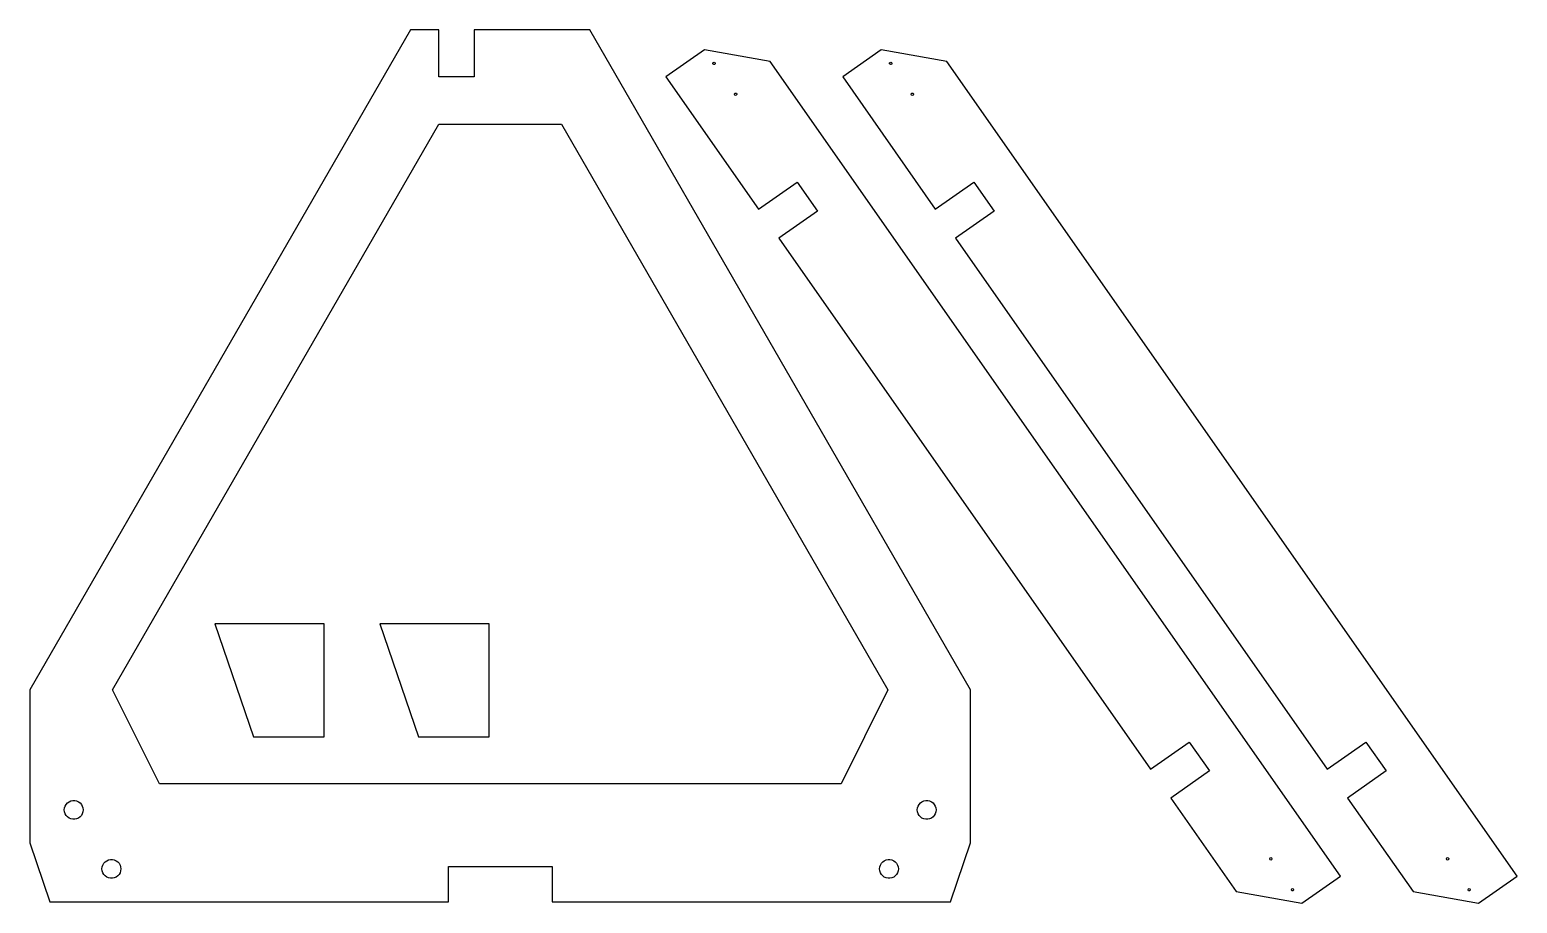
# Model space of a CAD drawing. Header units: metres. Extents: x 0 to 631, y -1 to 370.
import ezdxf

# ---------------------------------------------------------------- set-up
doc = ezdxf.new("R2010")
doc.units = ezdxf.units.M

msp = doc.modelspace()

# ---------------------------------------------------------------- linework, layer by layer
for p, q in [((161.658, 370), (0, 90)), ((173.658, 370), (161.658, 370)), ((173.658, 350), (173.658, 370)), ((237.658, 370), (188.658, 370)), ((188.658, 370), (188.658, 350)), ((399.316, 90), (237.658, 370)), ((286.383, 361.472), (270, 350)), ((314.238, 356.56), (286.383, 361.472)), ((361.383, 361.472), (345, 350)), ((389.238, 356.56), (361.383, 361.472)), ((289.92, 355.591), (289.925, 355.9)), ((290.097, 355.338), (289.92, 355.591)), ((289.925, 355.9), (290.111, 356.147)), ((290.389, 355.238), (290.097, 355.338)), ((290.111, 356.147), (290.407, 356.237)), ((290.685, 355.328), (290.389, 355.238)), ((290.407, 356.237), (290.699, 356.137)), ((290.871, 355.575), (290.685, 355.328)), ((290.699, 356.137), (290.876, 355.884)), ((290.876, 355.884), (290.871, 355.575)), ((556.287, 10.8779), (314.238, 356.56)), ((364.92, 355.591), (364.925, 355.9)), ((365.097, 355.338), (364.92, 355.591)), ((364.925, 355.9), (365.111, 356.147)), ((365.389, 355.238), (365.097, 355.338)), ((365.111, 356.147), (365.407, 356.237)), ((365.685, 355.328), (365.389, 355.238)), ((365.407, 356.237), (365.699, 356.137)), ((365.871, 355.575), (365.685, 355.328)), ((365.699, 356.137), (365.876, 355.884)), ((365.876, 355.884), (365.871, 355.575)), ((631.287, 10.8779), (389.238, 356.56)), ((188.658, 350), (173.658, 350)), ((270, 350), (309.29, 293.888)), ((345, 350), (384.29, 293.888)), ((299.097, 342.485), (299.103, 342.794)), ((299.274, 342.232), (299.097, 342.485)), ((299.103, 342.794), (299.289, 343.041)), ((299.567, 342.131), (299.274, 342.232)), ((299.289, 343.041), (299.584, 343.131)), ((299.862, 342.221), (299.567, 342.131)), ((299.584, 343.131), (299.876, 343.03)), ((300.048, 342.468), (299.862, 342.221)), ((299.876, 343.03), (300.053, 342.777)), ((300.053, 342.777), (300.048, 342.468)), ((374.097, 342.485), (374.103, 342.794)), ((374.274, 342.232), (374.097, 342.485)), ((374.103, 342.794), (374.289, 343.041)), ((374.567, 342.131), (374.274, 342.232)), ((374.289, 343.041), (374.584, 343.131)), ((374.862, 342.221), (374.567, 342.131)), ((374.584, 343.131), (374.876, 343.03)), ((375.048, 342.468), (374.862, 342.221)), ((374.876, 343.03), (375.053, 342.777)), ((375.053, 342.777), (375.048, 342.468)), ((35.094, 90), (173.658, 330)), ((173.658, 330), (225.658, 330)), ((225.658, 330), (364.222, 90)), ((309.29, 293.888), (325.673, 305.36)), ((325.673, 305.36), (334.277, 293.072)), ((384.29, 293.888), (400.673, 305.36)), ((400.673, 305.36), (409.277, 293.072)), ((334.277, 293.072), (317.894, 281.601)), ((409.277, 293.072), (392.894, 281.601)), ((317.894, 281.601), (475.627, 56.334)), ((392.894, 281.601), (550.627, 56.334)), ((125, 118), (78.5616, 118)), ((78.5616, 118), (95, 70)), ((125, 70), (125, 118)), ((195, 118), (148.562, 118)), ((148.562, 118), (165, 70)), ((195, 70), (195, 118)), ((0, 90), (0, 25)), ((55, 50), (35.094, 90)), ((364.222, 90), (344.316, 50)), ((399.316, 25), (399.316, 90)), ((95, 70), (125, 70)), ((165, 70), (195, 70)), ((475.627, 56.334), (492.01, 67.8055)), ((492.01, 67.8055), (500.614, 55.5182)), ((550.627, 56.334), (567.01, 67.8055)), ((567.01, 67.8055), (575.614, 55.5182)), ((500.614, 55.5182), (484.231, 44.0467)), ((575.614, 55.5182), (559.231, 44.0467)), ((344.316, 50), (55, 50)), ((14.6581, 39), (14.7455, 39.8316)), ((14.7455, 38.1684), (14.6581, 39)), ((14.7455, 39.8316), (15.0039, 40.6269)), ((15.0039, 37.373), (14.7455, 38.1684)), ((15.0039, 40.6269), (15.422, 41.3511)), ((15.422, 41.3511), (15.9816, 41.9726)), ((15.9816, 41.9726), (16.6581, 42.4641)), ((16.6581, 42.4641), (17.422, 42.8042)), ((17.422, 42.8042), (18.24, 42.9781)), ((18.24, 42.9781), (19.0762, 42.9781)), ((19.0762, 42.9781), (19.8941, 42.8042)), ((19.8941, 42.8042), (20.6581, 42.4641)), ((20.6581, 42.4641), (21.3346, 41.9726)), ((21.3346, 41.9726), (21.8941, 41.3511)), ((21.8941, 41.3511), (22.3123, 40.6269)), ((22.3123, 40.6269), (22.5707, 39.8316)), ((22.5707, 38.1684), (22.3123, 37.373)), ((22.5707, 39.8316), (22.6581, 39)), ((22.6581, 39), (22.5707, 38.1684)), ((376.658, 39), (376.745, 39.8316)), ((376.745, 38.1684), (376.658, 39)), ((376.745, 39.8316), (377.004, 40.6269)), ((377.004, 37.373), (376.745, 38.1684)), ((377.004, 40.6269), (377.422, 41.3511)), ((377.422, 41.3511), (377.982, 41.9726)), ((377.982, 41.9726), (378.658, 42.4641)), ((378.658, 42.4641), (379.422, 42.8042)), ((379.422, 42.8042), (380.24, 42.9781)), ((380.24, 42.9781), (381.076, 42.9781)), ((381.076, 42.9781), (381.894, 42.8042)), ((381.894, 42.8042), (382.658, 42.4641)), ((382.658, 42.4641), (383.335, 41.9726)), ((383.335, 41.9726), (383.894, 41.3511)), ((383.894, 41.3511), (384.312, 40.6269)), ((384.312, 40.6269), (384.571, 39.8316)), ((384.571, 38.1684), (384.312, 37.373)), ((384.571, 39.8316), (384.658, 39)), ((384.658, 39), (384.571, 38.1684)), ((484.231, 44.0467), (512.049, 4.31783)), ((559.231, 44.0467), (587.049, 4.31783)), ((15.422, 36.6488), (15.0039, 37.373)), ((15.9816, 36.0274), (15.422, 36.6488)), ((16.6581, 35.5359), (15.9816, 36.0274)), ((17.422, 35.1958), (16.6581, 35.5359)), ((18.24, 35.0219), (17.422, 35.1958)), ((19.0762, 35.0219), (18.24, 35.0219)), ((19.8941, 35.1958), (19.0762, 35.0219)), ((20.6581, 35.5359), (19.8941, 35.1958)), ((21.3346, 36.0274), (20.6581, 35.5359)), ((21.8941, 36.6488), (21.3346, 36.0274)), ((22.3123, 37.373), (21.8941, 36.6488)), ((377.422, 36.6488), (377.004, 37.373)), ((377.982, 36.0274), (377.422, 36.6488)), ((378.658, 35.5359), (377.982, 36.0274)), ((379.422, 35.1958), (378.658, 35.5359)), ((380.24, 35.0219), (379.422, 35.1958)), ((381.076, 35.0219), (380.24, 35.0219)), ((381.894, 35.1958), (381.076, 35.0219)), ((382.658, 35.5359), (381.894, 35.1958)), ((383.335, 36.0274), (382.658, 35.5359)), ((383.894, 36.6488), (383.335, 36.0274)), ((384.312, 37.373), (383.894, 36.6488)), ((0, 25), (8.56163, 0)), ((390.755, 0), (399.316, 25)), ((30.6581, 14), (30.7455, 14.8316)), ((30.7455, 13.1684), (30.6581, 14)), ((30.7455, 14.8316), (31.0039, 15.6269)), ((31.0039, 12.373), (30.7455, 13.1684)), ((31.0039, 15.6269), (31.422, 16.3511)), ((31.422, 16.3511), (31.9816, 16.9726)), ((31.9816, 16.9726), (32.6581, 17.4641)), ((32.6581, 17.4641), (33.422, 17.8042)), ((33.422, 17.8042), (34.24, 17.9781)), ((34.24, 17.9781), (35.0762, 17.9781)), ((35.0762, 17.9781), (35.8941, 17.8042)), ((35.8941, 17.8042), (36.6581, 17.4641)), ((36.6581, 17.4641), (37.3346, 16.9726)), ((37.3346, 16.9726), (37.8941, 16.3511)), ((37.8941, 16.3511), (38.3123, 15.6269)), ((38.3123, 15.6269), (38.5707, 14.8316)), ((38.5707, 13.1684), (38.3123, 12.373)), ((38.5707, 14.8316), (38.6581, 14)), ((38.6581, 14), (38.5707, 13.1684)), ((177.658, 15), (221.658, 15)), ((177.658, 0), (177.658, 15)), ((221.658, 15), (221.658, 0)), ((360.658, 14), (360.745, 14.8316)), ((360.745, 13.1684), (360.658, 14)), ((360.745, 14.8316), (361.004, 15.6269)), ((361.004, 12.373), (360.745, 13.1684)), ((361.004, 15.6269), (361.422, 16.3511)), ((361.422, 16.3511), (361.982, 16.9726)), ((361.982, 16.9726), (362.658, 17.4641)), ((362.658, 17.4641), (363.422, 17.8042)), ((363.422, 17.8042), (364.24, 17.9781)), ((364.24, 17.9781), (365.076, 17.9781)), ((365.076, 17.9781), (365.894, 17.8042)), ((365.894, 17.8042), (366.658, 17.4641)), ((366.658, 17.4641), (367.335, 16.9726)), ((367.335, 16.9726), (367.894, 16.3511)), ((367.894, 16.3511), (368.312, 15.6269)), ((368.312, 15.6269), (368.571, 14.8316)), ((368.571, 13.1684), (368.312, 12.373)), ((368.571, 14.8316), (368.658, 14)), ((368.658, 14), (368.571, 13.1684)), ((526.233, 18.1006), (526.239, 18.4096)), ((526.411, 17.8475), (526.233, 18.1006)), ((526.239, 18.4096), (526.425, 18.6564)), ((526.703, 17.7469), (526.411, 17.8475)), ((526.425, 18.6564), (526.72, 18.7467)), ((526.998, 17.8372), (526.703, 17.7469)), ((526.72, 18.7467), (527.012, 18.6461)), ((527.184, 18.084), (526.998, 17.8372)), ((527.012, 18.6461), (527.19, 18.393)), ((527.19, 18.393), (527.184, 18.084)), ((601.233, 18.1006), (601.239, 18.4096)), ((601.411, 17.8475), (601.233, 18.1006)), ((601.239, 18.4096), (601.425, 18.6564)), ((601.703, 17.7469), (601.411, 17.8475)), ((601.425, 18.6564), (601.72, 18.7467)), ((601.998, 17.8372), (601.703, 17.7469)), ((601.72, 18.7467), (602.012, 18.6461)), ((602.184, 18.084), (601.998, 17.8372)), ((602.012, 18.6461), (602.19, 18.393)), ((602.19, 18.393), (602.184, 18.084)), ((31.422, 11.6488), (31.0039, 12.373)), ((31.9816, 11.0274), (31.422, 11.6488)), ((32.6581, 10.5359), (31.9816, 11.0274)), ((33.422, 10.1958), (32.6581, 10.5359)), ((34.24, 10.0219), (33.422, 10.1958)), ((35.0762, 10.0219), (34.24, 10.0219)), ((35.8941, 10.1958), (35.0762, 10.0219)), ((36.6581, 10.5359), (35.8941, 10.1958)), ((37.3346, 11.0274), (36.6581, 10.5359)), ((37.8941, 11.6488), (37.3346, 11.0274)), ((38.3123, 12.373), (37.8941, 11.6488)), ((361.422, 11.6488), (361.004, 12.373)), ((361.982, 11.0274), (361.422, 11.6488)), ((362.658, 10.5359), (361.982, 11.0274)), ((363.422, 10.1958), (362.658, 10.5359)), ((364.24, 10.0219), (363.422, 10.1958)), ((365.076, 10.0219), (364.24, 10.0219)), ((365.894, 10.1958), (365.076, 10.0219)), ((366.658, 10.5359), (365.894, 10.1958)), ((367.335, 11.0274), (366.658, 10.5359)), ((367.894, 11.6488), (367.335, 11.0274)), ((368.312, 12.373), (367.894, 11.6488)), ((539.904, -0.59367), (556.287, 10.8779)), ((614.904, -0.59367), (631.287, 10.8779)), ((8.56163, 0), (177.658, 0)), ((221.658, 0), (390.755, 0)), ((512.049, 4.31783), (539.904, -0.59367)), ((535.411, 4.9942), (535.416, 5.30316)), ((535.588, 4.74106), (535.411, 4.9942)), ((535.416, 5.30316), (535.602, 5.54996)), ((535.88, 4.64046), (535.588, 4.74106)), ((535.602, 5.54996), (535.898, 5.6403)), ((536.176, 4.7308), (535.88, 4.64046)), ((535.898, 5.6403), (536.19, 5.5397)), ((536.362, 4.9776), (536.176, 4.7308)), ((536.19, 5.5397), (536.367, 5.28656)), ((536.367, 5.28656), (536.362, 4.9776)), ((587.049, 4.31783), (614.904, -0.59367)), ((610.411, 4.9942), (610.416, 5.30316)), ((610.588, 4.74106), (610.411, 4.9942)), ((610.416, 5.30316), (610.602, 5.54996)), ((610.88, 4.64046), (610.588, 4.74106)), ((610.602, 5.54996), (610.898, 5.6403)), ((611.176, 4.7308), (610.88, 4.64046)), ((610.898, 5.6403), (611.19, 5.5397)), ((611.362, 4.9776), (611.176, 4.7308)), ((611.19, 5.5397), (611.367, 5.28656)), ((611.367, 5.28656), (611.362, 4.9776))]:
    msp.add_line(p, q)

doc.saveas('drawing.dxf')
